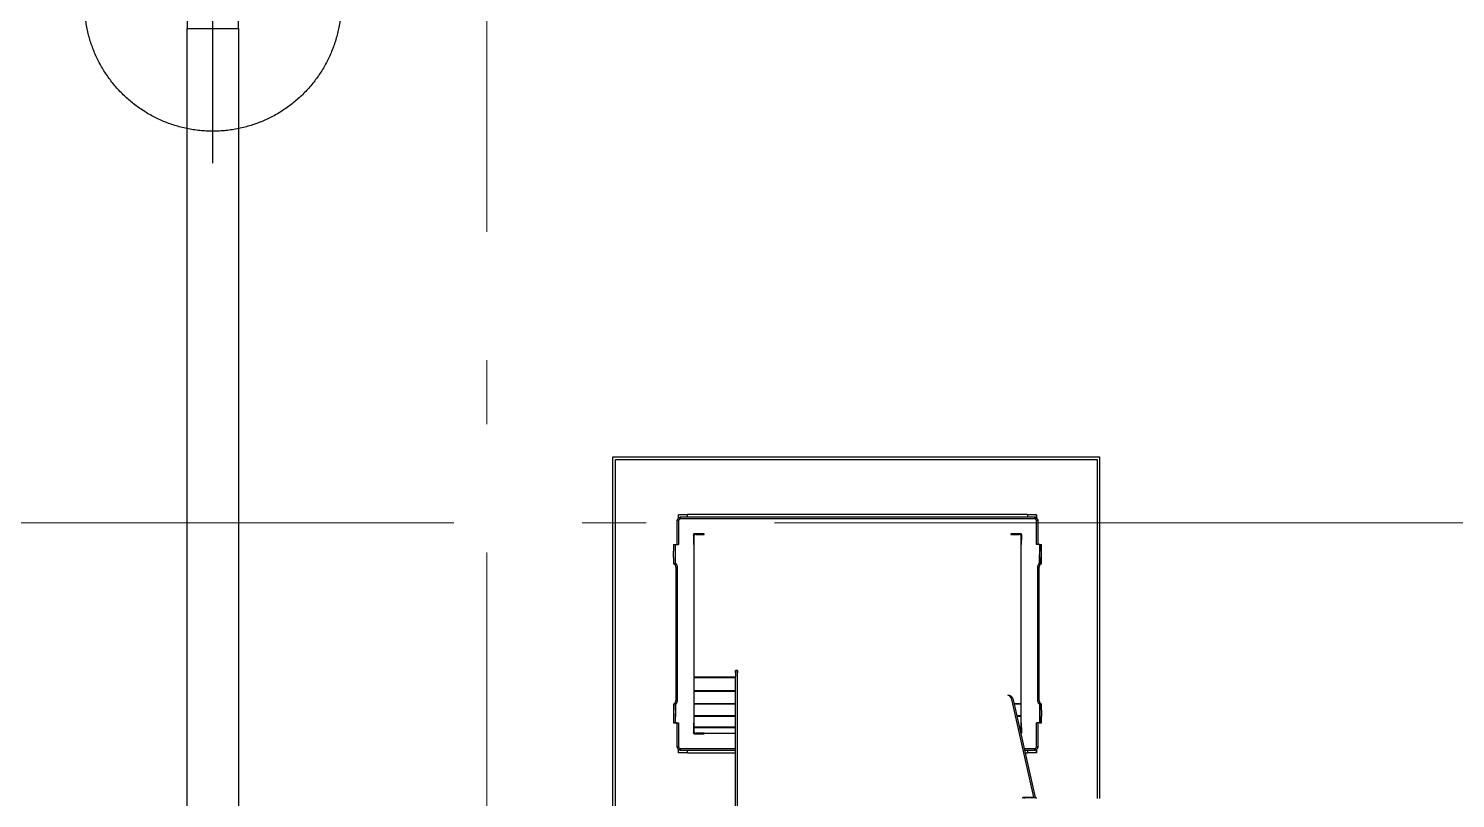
# Model space of a CAD drawing. Header units: millimetres. Extents: x -187347 to 135007, y -6415 to 292048.
# Drawn here: x -63654 to -61430, y 73626 to 74826 of the extents above; entities that cross this region are included whole.
import ezdxf

# ---------------------------------------------------------------- set-up
doc = ezdxf.new("R2010")
doc.units = ezdxf.units.MM
doc.header["$LTSCALE"] = 100
doc.linetypes.add('HIDDEN', pattern=[9.525, 6.35, -3.175])
doc.linetypes.add('Z_LINE-CNTR', pattern=[17, 12, -2, 1, -2])
doc.layers.get('0').update_dxf_attribs({"lineweight": 18})
for name, color, linetype in [('Layout Cabinplant', 30, 'Continuous'), ('LAYOUT customer', 5, 'Continuous'), ('STEEL', 5, 'Continuous')]:
    doc.layers.add(name, color=color, linetype=linetype)
doc.layers.add('S-GRID', color=7, linetype='Continuous', lineweight=5)

# ---------------------------------------------------------------- blocks, each defined once
blk = doc.blocks.new('chilling_column80')
at = {"color": 4, "linetype": 'HIDDEN', "ltscale": 20}
for p, q in [((0, -250), (0, 250)), ((-250, 0), (250, 0))]:
    blk.add_line(p, q, dxfattribs=at)
at = {"color": 1, "linetype": 'Continuous', "ltscale": 20}
for p, q in [((-40, 40), (-40, -40)), ((40, 40), (-40, 40)), ((40, -40), (40, 40)), ((-40, -40), (40, -40))]:
    blk.add_line(p, q, dxfattribs=at)
at = {"color": 4, "linetype": 'HIDDEN', "ltscale": 20}
blk.add_circle((0, 0), 200, dxfattribs=at)
blk = doc.blocks.new('steel weighing')
at = {"layer": 'STEEL', "color": 7, "linetype": 'ByBlock', "ltscale": 20, "elevation": 1.7}
blk.add_lwpolyline([(854301.8, 761271.5), (854381.8, 761271.5), (854381.8, 756351.5), (854301.8, 756351.5)], close=True, dxfattribs=at)
at = {"layer": 'STEEL', "color": 1, "linetype": 'ByBlock', "ltscale": 20}
blk.add_blockref('chilling_column80', (854341.8, 761311.5, 1.7), dxfattribs=at)
blk = doc.blocks.new('CP hopper')
at = {"linetype": 'Continuous'}
for p, q in [((-27542, -1272.6), (-27542.4, -1272.6)), ((-27542, -1272.6), (-27542.4, -1272.6)), ((-27478.8, -1272.6), (-27512.5, -1272.6)), ((-27495.6, -1272.6), (-27512.5, -1272.6)), ((-27478.8, -1272.6), (-27495.6, -1272.6))]:
    blk.add_line(p, q, dxfattribs=at)
at = {"layer": 'Layout Cabinplant', "linetype": 'Continuous'}
for p, q in [((-27771.2, -1909), (-27771.2, -1150.2)), ((-27771.2, -1150.2), (-27239, -1150.2)), ((-27767.2, -1905), (-27767.2, -1154.2)), ((-27767.2, -1154.2), (-27239, -1154.2)), ((-27624.6, -1240.6), (-27634.6, -1240.6)), ((-27634.6, -1243.6), (-27634.6, -1240.6)), ((-27634.6, -1243.6), (-27624.6, -1243.6)), ((-27634.6, -1243.6), (-27634.6, -1244)), ((-27634.6, -1243.6), (-27634.6, -1244)), ((-27634.6, -1244), (-27604.6, -1244.2)), ((-27634.6, -1244), (-27634.6, -1248.6)), ((-27614.6, -1240.6), (-27624.6, -1240.6)), ((-27614.6, -1243.6), (-27624.6, -1243.6)), ((-27604.6, -1240.6), (-27614.6, -1240.6)), ((-27614.6, -1243.6), (-27604.6, -1243.6)), ((-27604.6, -1241.5), (-27604.6, -1240.6)), ((-27604.6, -1240.6), (-27604.6, -1243.6)), ((-27599.6, -1246.8), (-27599.6, -1244.2)), ((-27391.6, -1244.2), (-27599.6, -1244.2)), ((-27386.6, -1243.6), (-27386.6, -1240.6)), ((-27376.6, -1240.6), (-27386.6, -1240.6)), ((-27386.6, -1243.6), (-27386.6, -1244)), ((-27386.6, -1243.6), (-27376.6, -1243.6)), ((-27386.6, -1244), (-27356.6, -1244)), ((-27376.6, -1240.6), (-27366.6, -1240.6)), ((-27376.6, -1243.6), (-27366.6, -1243.6)), ((-27356.6, -1240.6), (-27366.6, -1240.6)), ((-27366.6, -1243.6), (-27356.6, -1243.6)), ((-27356.6, -1241.5), (-27356.6, -1240.6)), ((-27356.6, -1240.6), (-27356.6, -1243.6)), ((-27356.6, -1241.5), (-27356.6, -1243.6)), ((-27356.6, -1243.6), (-27356.6, -1241.5)), ((-27356.6, -1243.6), (-27356.6, -1244)), ((-27356.6, -1244), (-27356.6, -1243.6)), ((-27356.6, -1244), (-27356.6, -1243.6)), ((-27356.6, -1243.6), (-27356.6, -1244)), ((-27356.6, -1244), (-27356.6, -1246)), ((-27356.6, -1244), (-27356.6, -1248.6)), ((-27681.8, -1792.6), (-27681.8, -1262.6)), ((-27681.8, -1262.6), (-27678.7, -1262.6)), ((-27681.1, -1248.6), (-27681.1, -1262.6)), ((-27681.1, -1248.6), (-27676.5, -1248.6)), ((-27676.5, -1248.6), (-27681.1, -1248.6)), ((-27678.7, -1262.6), (-27677.2, -1262.6)), ((-27674.6, -1251.2), (-27677.2, -1251.2)), ((-27677.2, -1251.2), (-27677.2, -1288.6)), ((-27676.5, -1248.6), (-27675.9, -1248.6)), ((-27675.9, -1248.6), (-27676.5, -1248.6)), ((-27674.6, -1251.2), (-27674.6, -1288.6)), ((-27672.1, -1246), (-27672.1, -1248.6)), ((-27634.6, -1246), (-27672.1, -1246)), ((-27634.6, -1248.6), (-27672.1, -1248.6)), ((-27599.6, -1246.8), (-27391.6, -1246.8)), ((-27319.2, -1246), (-27356.6, -1246)), ((-27319.2, -1248.6), (-27356.6, -1248.6)), ((-27319.2, -1248.6), (-27319.2, -1246)), ((-27314.1, -1251.2), (-27316.6, -1251.2)), ((-27316.6, -1267.3), (-27316.6, -1251.2)), ((-27314.8, -1248.6), (-27315.5, -1248.6)), ((-27315.5, -1248.6), (-27314.8, -1248.6)), ((-27310.1, -1248.6), (-27314.8, -1248.6)), ((-27314.8, -1248.6), (-27310.1, -1248.6)), ((-27314.1, -1266.7), (-27314.1, -1251.2)), ((-27314.1, -1262.6), (-27312.5, -1262.6)), ((-27312.5, -1262.6), (-27309.5, -1262.6)), ((-27310.1, -1248.6), (-27310.1, -1262.6)), ((-27310.1, -1248.6), (-27310.1, -1262.6)), ((-27309.5, -1262.6), (-27309.5, -1265.7)), ((-27677.2, -1288.6), (-27677.2, -1766.6)), ((-27674.6, -1288.6), (-27674.6, -1766.6)), ((-27651.4, -1272.7), (-27651.6, -1273)), ((-27651.6, -1273), (-27651.6, -1273.6)), ((-27651.6, -1273.6), (-27651.6, -1274.3)), ((-27651.6, -1274.3), (-27651.6, -1288.6)), ((-27651.1, -1276.6), (-27651.6, -1276.6)), ((-27651.6, -1288.6), (-27650.6, -1288.6)), ((-27650.8, -1271.9), (-27651.2, -1272.3)), ((-27650.6, -1276.6), (-27651.1, -1276.6)), ((-27650.4, -1271.8), (-27650.8, -1271.9)), ((-27650.6, -1275.6), (-27650.6, -1276.6)), ((-27650.6, -1288), (-27650.6, -1275.6)), ((-27650.6, -1288.6), (-27650.6, -1276.6)), ((-27650.6, -1288.6), (-27650.6, -1288)), ((-27649.7, -1271.6), (-27650.4, -1271.8)), ((-27649, -1271.7), (-27649.7, -1271.6)), ((-27634.6, -1271.8), (-27649, -1271.7)), ((-27647.6, -1272.6), (-27635.2, -1272.6)), ((-27646.6, -1272.6), (-27647.6, -1272.6)), ((-27634.6, -1272.6), (-27646.6, -1272.6)), ((-27641.4, -1271.7), (-27641.4, -1272.6)), ((-27641.1, -1272.6), (-27641.1, -1271.7)), ((-27635.2, -1272.6), (-27634.6, -1272.6)), ((-27634.6, -1272.6), (-27634.6, -1271.8)), ((-27356.6, -1272.6), (-27634.6, -1272.6)), ((-27495.6, -1272.6), (-27634.6, -1272.6)), ((-27356.6, -1272.6), (-27495.6, -1272.6)), ((-27386.6, -1272.6), (-27386.6, -1283.1)), ((-27386.2, -1283), (-27386.2, -1272.6)), ((-27367.7, -1272.6), (-27367.7, -1278.8)), ((-27367.3, -1278.7), (-27367.3, -1272.6)), ((-27342.3, -1271.7), (-27356.6, -1271.8)), ((-27356.6, -1271.8), (-27356.6, -1272.6)), ((-27356.6, -1272.6), (-27356, -1272.6)), ((-27344.6, -1272.6), (-27356.6, -1272.6)), ((-27356, -1272.6), (-27343.6, -1272.6)), ((-27350.2, -1271.7), (-27350.2, -1272.6)), ((-27350.2, -1272.6), (-27350.2, -1274.9)), ((-27349.8, -1272.6), (-27349.8, -1271.7)), ((-27349.8, -1274.8), (-27349.8, -1272.6)), ((-27343.6, -1272.6), (-27344.6, -1272.6)), ((-27342.2, -1273.1), (-27343.6, -1272.6)), ((-27341.6, -1271.6), (-27342.3, -1271.7)), ((-27341.1, -1271.7), (-27341.6, -1271.6)), ((-27340.7, -1271.8), (-27341.1, -1271.7)), ((-27340, -1272.5), (-27340.3, -1272.1)), ((-27339.8, -1272.8), (-27340, -1272.5)), ((-27427.8, -1717.6), (-27427.8, -1782.6)), ((-27427.3, -1782.6), (-27427.3, -1717.6)), ((-27406.7, -1717.6), (-27406.7, -1782.6)), ((-27406.3, -1782.6), (-27406.3, -1717.6)), ((-27386.6, -1717.6), (-27386.6, -1782.6)), ((-27386.2, -1782.6), (-27386.2, -1717.6)), ((-27367.7, -1717.6), (-27367.7, -1782.6)), ((-27367.3, -1782.6), (-27367.3, -1717.6)), ((-27350.2, -1717.6), (-27350.2, -1782.6)), ((-27349.8, -1782.6), (-27349.8, -1717.6)), ((-27340.6, -1766.6), (-27340.6, -1717.6)), ((-27316.6, -1766.6), (-27316.6, -1717.6)), ((-27314.1, -1766.6), (-27314.1, -1717.6)), ((-27309.5, -1717.6), (-27309.5, -1792.6)), ((-27677.2, -1766.6), (-27677.2, -1804)), ((-27674.6, -1766.6), (-27674.6, -1804)), ((-27651.5, -1766.6), (-27651.6, -1781)), ((-27651.6, -1778.6), (-27651.1, -1778.6)), ((-27650.6, -1766.6), (-27651.5, -1766.6)), ((-27651.1, -1778.6), (-27650.6, -1778.6)), ((-27650.6, -1779.6), (-27650.6, -1766.6)), ((-27650.6, -1778.6), (-27650.6, -1766.6)), ((-27650.6, -1778.6), (-27650.6, -1779.6)), ((-27340.6, -1766.6), (-27340.6, -1767.2)), ((-27339.8, -1766.6), (-27340.6, -1766.6)), ((-27340.6, -1766.6), (-27340.6, -1778.6)), ((-27340.6, -1767.2), (-27340.6, -1779.6)), ((-27340.6, -1779.6), (-27340.6, -1778.6)), ((-27340.6, -1778.6), (-27340.2, -1778.6)), ((-27340.2, -1778.6), (-27339.7, -1778.6)), ((-27339.7, -1781), (-27339.8, -1766.6)), ((-27316.6, -1804), (-27316.6, -1766.6)), ((-27314.1, -1804), (-27314.1, -1766.6)), ((-27678.7, -1792.6), (-27681.8, -1792.6)), ((-27681.1, -1792.6), (-27681.1, -1806.6)), ((-27677.2, -1792.6), (-27678.7, -1792.6)), ((-27651.6, -1781), (-27651.6, -1781.7)), ((-27651.6, -1781.7), (-27651.5, -1782.4)), ((-27651.5, -1782.4), (-27651.3, -1782.7)), ((-27651.3, -1782.7), (-27651, -1783.1)), ((-27650.6, -1783.4), (-27650.2, -1783.5)), ((-27650.2, -1783.5), (-27649.6, -1783.6)), ((-27649.6, -1783.6), (-27649, -1783.5)), ((-27649, -1783.5), (-27634.6, -1783.5)), ((-27635.2, -1782.6), (-27647.6, -1782.6)), ((-27647.6, -1782.6), (-27646.6, -1782.6)), ((-27646.6, -1782.6), (-27634.6, -1782.6)), ((-27641.4, -1782.6), (-27641.4, -1783.5)), ((-27641.1, -1783.5), (-27641.1, -1782.6)), ((-27634.6, -1782.6), (-27635.2, -1782.6)), ((-27634.6, -1782.6), (-27356.6, -1782.6)), ((-27634.6, -1783.5), (-27634.6, -1782.6)), ((-27634.6, -1782.6), (-27495.6, -1782.6)), ((-27495.6, -1782.6), (-27356.6, -1782.6)), ((-27356.6, -1782.6), (-27356.6, -1783.5)), ((-27356, -1782.6), (-27356.6, -1782.6)), ((-27356.6, -1782.6), (-27344.6, -1782.6)), ((-27356.6, -1783.5), (-27342.3, -1783.5)), ((-27343.6, -1782.6), (-27356, -1782.6)), ((-27350.2, -1782.6), (-27350.2, -1783.5)), ((-27349.8, -1783.5), (-27349.8, -1782.6)), ((-27344.6, -1782.6), (-27343.6, -1782.6)), ((-27342.3, -1783.5), (-27341.5, -1783.6)), ((-27341.5, -1783.6), (-27340.9, -1783.5)), ((-27340.9, -1783.5), (-27340.5, -1783.3)), ((-27340.5, -1783.3), (-27340.1, -1783)), ((-27339.9, -1782.6), (-27339.7, -1782.2)), ((-27339.7, -1781.6), (-27339.7, -1781)), ((-27339.7, -1782.2), (-27339.7, -1781.6)), ((-27312.5, -1792.6), (-27314.1, -1792.6)), ((-27309.5, -1792.6), (-27312.5, -1792.6)), ((-27310.1, -1792.6), (-27310.1, -1806.6)), ((-27310.1, -1792.6), (-27310.1, -1806.6)), ((-27676.5, -1806.6), (-27681.1, -1806.6)), ((-27677.2, -1804), (-27674.6, -1804)), ((-27675.8, -1806.6), (-27676.5, -1806.6)), ((-27675.8, -1806.6), (-27674.7, -1807.8)), ((-27672.1, -1806.6), (-27672.1, -1809.2)), ((-27672.1, -1806.6), (-27634.6, -1806.6)), ((-27672.1, -1809.2), (-27634.6, -1809.2)), ((-27634.6, -1811.2), (-27634.6, -1806.6)), ((-27604.6, -1811.2), (-27634.6, -1811.2)), ((-27634.6, -1811.2), (-27634.6, -1811.6)), ((-27634.6, -1811.6), (-27634.6, -1811.2)), ((-27624.6, -1811.6), (-27634.6, -1811.6)), ((-27634.6, -1814.6), (-27634.6, -1811.6)), ((-27634.6, -1814.6), (-27624.6, -1814.6)), ((-27614.6, -1811.6), (-27624.6, -1811.6)), ((-27614.6, -1814.6), (-27624.6, -1814.6)), ((-27604.6, -1811.6), (-27614.6, -1811.6)), ((-27614.6, -1814.6), (-27604.6, -1814.6)), ((-27604.6, -1811.6), (-27604.6, -1811.2)), ((-27604.6, -1811.6), (-27604.6, -1814.6)), ((-27604.6, -1814.6), (-27604.6, -1813.6)), ((-27391.6, -1808.4), (-27599.6, -1808.4)), ((-27599.6, -1811), (-27391.6, -1811)), ((-27386.6, -1811), (-27386.6, -1811.6)), ((-27356.6, -1811.2), (-27386.6, -1811)), ((-27376.6, -1811.6), (-27386.6, -1811.6)), ((-27386.6, -1814.6), (-27386.6, -1811.6)), ((-27386.6, -1814.6), (-27376.6, -1814.6)), ((-27376.6, -1811.6), (-27366.6, -1811.6)), ((-27376.6, -1814.6), (-27366.6, -1814.6)), ((-27356.6, -1811.6), (-27366.6, -1811.6)), ((-27366.6, -1814.6), (-27356.6, -1814.6)), ((-27356.6, -1806.6), (-27319.2, -1806.6)), ((-27356.6, -1811.2), (-27356.6, -1806.6)), ((-27356.6, -1809.2), (-27356.6, -1811.2)), ((-27356.6, -1809.2), (-27319.2, -1809.2)), ((-27356.6, -1811.6), (-27356.6, -1811.2)), ((-27356.6, -1811.6), (-27356.6, -1811.2)), ((-27356.6, -1811.6), (-27356.6, -1811.2)), ((-27356.6, -1813.8), (-27356.6, -1811.6)), ((-27356.6, -1811.6), (-27356.6, -1814.6)), ((-27356.6, -1814.6), (-27356.6, -1813.8)), ((-27319.2, -1809.2), (-27319.2, -1806.6)), ((-27316.6, -1804), (-27314.1, -1804)), ((-27314.7, -1806.6), (-27315.4, -1806.6)), ((-27310.1, -1806.6), (-27314.7, -1806.6)), ((-27203.2, -1909), (-27771.2, -1909)), ((-27207.2, -1905), (-27767.2, -1905))]:
    blk.add_line(p, q, dxfattribs=at)
for centre, radius, start, end in [((-27647.6, -1275.6), 3, 90, 180), ((-27647.6, -1275.6), 3, 90, 180), ((-27343.7, -1275.6), 2.97, 58.4783, 88.177), ((-27647.6, -1779.6), 3, 180, 270), ((-27647.6, -1779.6), 3, 180, 270), ((-27343.6, -1779.6), 3, 270, 0), ((-27343.6, -1779.6), 3, 270, 0)]:
    blk.add_arc(centre, radius, start, end, dxfattribs=at)
for points in [[(-27604.6, -1241.5), (-27604.6, -1242.1), (-27604.3, -1242.7)], [(-27604.6, -1241.7), (-27604.5, -1242.2), (-27604.3, -1242.7), (-27604.1, -1242.9), (-27603.8, -1243.1), (-27603.5, -1243.3), (-27603.2, -1243.5), (-27602.8, -1243.7), (-27602.4, -1243.8), (-27602, -1243.9), (-27601.6, -1244), (-27600.6, -1244.2), (-27599.6, -1244.2)], [(-27604.6, -1244.2), (-27604.5, -1244.8), (-27604.3, -1245.2), (-27604.1, -1245.5), (-27603.8, -1245.7), (-27603.5, -1245.9), (-27603.2, -1246.1), (-27602.8, -1246.2), (-27602.4, -1246.4), (-27602, -1246.5), (-27601.6, -1246.6), (-27600.6, -1246.8), (-27599.6, -1246.8)], [(-27391.6, -1244.2), (-27390.7, -1244.2), (-27389.7, -1244), (-27389.3, -1243.9), (-27388.9, -1243.8), (-27388.5, -1243.7), (-27388.1, -1243.5), (-27387.8, -1243.3), (-27387.5, -1243.1), (-27387.2, -1242.9), (-27387, -1242.7), (-27386.7, -1242.2), (-27386.6, -1241.7)], [(-27391.6, -1246.8), (-27390.7, -1246.8), (-27389.7, -1246.6), (-27389.3, -1246.5), (-27388.9, -1246.4), (-27388.5, -1246.2), (-27388.1, -1246.1), (-27387.8, -1245.9), (-27387.5, -1245.7), (-27387.2, -1245.5), (-27387, -1245.2), (-27386.7, -1244.7), (-27386.6, -1244)], [(-27672.1, -1246), (-27673.2, -1246.5), (-27674.3, -1247.1), (-27674.8, -1247.5), (-27675.3, -1248), (-27675.7, -1248.4), (-27676.1, -1248.9), (-27676.8, -1250), (-27677.2, -1251.2)], [(-27672.1, -1248.6), (-27672.7, -1248.8), (-27673.2, -1249.2), (-27673.4, -1249.3), (-27673.6, -1249.4), (-27673.8, -1249.7), (-27674, -1249.9), (-27674.4, -1250.5), (-27674.6, -1251.2)], [(-27314.1, -1251.2), (-27314.5, -1250), (-27315.1, -1248.9), (-27315.5, -1248.4), (-27316, -1248), (-27316.5, -1247.5), (-27317, -1247.1), (-27318, -1246.5), (-27319.2, -1246)], [(-27316.6, -1251.2), (-27316.9, -1250.6), (-27317.2, -1250.1), (-27317.3, -1249.9), (-27317.5, -1249.7), (-27317.7, -1249.5), (-27317.9, -1249.3), (-27318.5, -1248.9), (-27319.2, -1248.6)], [(-27677.2, -1804), (-27676.8, -1805.2), (-27676.1, -1806.3), (-27675.7, -1806.8), (-27675.3, -1807.3), (-27674.8, -1807.7), (-27674.3, -1808.1), (-27673.2, -1808.8), (-27672.1, -1809.2)], [(-27674.6, -1804), (-27674.4, -1804.6), (-27674.1, -1805.2), (-27674, -1805.4), (-27673.8, -1805.5), (-27673.6, -1805.7), (-27673.4, -1805.9), (-27672.7, -1806.3), (-27672.1, -1806.6)], [(-27599.6, -1808.4), (-27600.6, -1808.5), (-27601.6, -1808.6), (-27602, -1808.7), (-27602.4, -1808.9), (-27602.8, -1809), (-27603.2, -1809.2), (-27603.5, -1809.4), (-27603.8, -1809.6), (-27604, -1809.8), (-27604.3, -1810), (-27604.6, -1810.6), (-27604.6, -1811.2)], [(-27599.6, -1811), (-27600.6, -1811), (-27601.6, -1811.2), (-27602, -1811.3), (-27602.4, -1811.4), (-27602.8, -1811.6), (-27603.2, -1811.7), (-27603.5, -1811.9), (-27603.8, -1812.1), (-27604, -1812.3), (-27604.3, -1812.6), (-27604.5, -1813), (-27604.6, -1813.6)], [(-27604.1, -1812.4), (-27604.5, -1813), (-27604.6, -1813.6)], [(-27386.6, -1811), (-27386.8, -1810.5), (-27387, -1810), (-27387.2, -1809.8), (-27387.5, -1809.6), (-27387.8, -1809.4), (-27388.1, -1809.2), (-27388.5, -1809), (-27388.9, -1808.9), (-27389.3, -1808.7), (-27389.7, -1808.6), (-27390.7, -1808.5), (-27391.6, -1808.4)], [(-27386.6, -1813.6), (-27386.8, -1813.1), (-27387, -1812.6), (-27387.2, -1812.3), (-27387.5, -1812.1), (-27387.8, -1811.9), (-27388.1, -1811.7), (-27388.5, -1811.6), (-27388.9, -1811.4), (-27389.3, -1811.3), (-27389.7, -1811.2), (-27390.7, -1811), (-27391.6, -1811)], [(-27319.2, -1809.2), (-27318, -1808.8), (-27317, -1808.1), (-27316.5, -1807.7), (-27316, -1807.3), (-27315.5, -1806.8), (-27315.1, -1806.3), (-27314.5, -1805.2), (-27314.1, -1804)], [(-27319.2, -1806.6), (-27318.6, -1806.4), (-27318.1, -1806.1), (-27317.9, -1805.9), (-27317.7, -1805.8), (-27317.5, -1805.6), (-27317.3, -1805.3), (-27316.9, -1804.7), (-27316.6, -1804)]]:
    blk.add_spline(points, degree=3, dxfattribs=at)
at = {"layer": 'LAYOUT customer', "linetype": 'Continuous'}
for p, q in [((-27240.8, -1252.6), (-27391, -1286.6)), ((-27240.4, -1250), (-27390.6, -1284)), ((-27240.8, -1252.6), (-27240.7, -1249.5)), ((-27240.8, -1252.6), (-27240.7, -1268.3)), ((-27240.7, -1265.5), (-27240.7, -1249.5)), ((-27239.8, -1267.5), (-27240.7, -1265.5)), ((-27240.5, -1249.2), (-27239, -1249.3)), ((-27239, -1268.1), (-27239.8, -1267.5)), ((-27239.8, -1270.3), (-27239, -1270.9)), ((-27399.2, -1290.5), (-27399.7, -1293.1)), ((-27438.2, -1714.6), (-27438.2, -1717.6)), ((-27438.2, -1714.6), (-27434.9, -1714.6)), ((-27429.2, -1714.6), (-27438.2, -1714.6)), ((-27438.2, -1717.6), (-27429.2, -1717.6)), ((-27434.9, -1717.6), (-27438.2, -1717.6)), ((-27090.6, -1714.6), (-27429.2, -1714.6)), ((-27090.6, -1717.6), (-27429.2, -1717.6))]:
    blk.add_line(p, q, dxfattribs=at)
for points in [[(-27391, -1286.6), (-27393.2, -1287.2), (-27395.3, -1288.1), (-27396.2, -1288.6), (-27397, -1289.1), (-27397.7, -1289.7), (-27398.3, -1290.3), (-27399.2, -1291.6), (-27399.7, -1293.1)], [(-27390.6, -1284), (-27392.8, -1284.6), (-27394.9, -1285.5), (-27395.8, -1286), (-27396.6, -1286.6), (-27397.3, -1287.1), (-27397.9, -1287.8), (-27398.7, -1289.1), (-27399.2, -1290.5)], [(-27240.7, -1268.3), (-27240.4, -1269.4), (-27239.8, -1270.3)]]:
    blk.add_spline(points, degree=3, dxfattribs=at)
blk = doc.blocks.new('CP_Whole bird batching')
at = {"layer": 'LAYOUT customer', "color": 0, "rotation": 180}
blk.add_blockref('CP hopper', (-38612.2, -8734.2), dxfattribs=at)

msp = doc.modelspace()

# ---------------------------------------------------------------- linework, layer by layer
at = {"layer": 'S-GRID', "color": 152, "linetype": 'Z_LINE-CNTR'}
for p, q in [((-62939.9, 111408.8), (-62939.9, -6038.2)), ((-89691.4, 74055), (-18064, 74055))]:
    msp.add_line(p, q, dxfattribs=at)

# ---------------------------------------------------------------- block references
at = {"layer": 'Layout Cabinplant', "rotation": 90}
msp.add_blockref('CP_Whole bird batching', (-69568.5, 84998.9, 0), dxfattribs=at)
at = {"layer": 'STEEL', "color": 6, "linetype": 'ByBlock'}
msp.add_blockref('steel weighing', (-917708.7, -686445.9, -1.7), dxfattribs=at)

doc.saveas('drawing.dxf')
